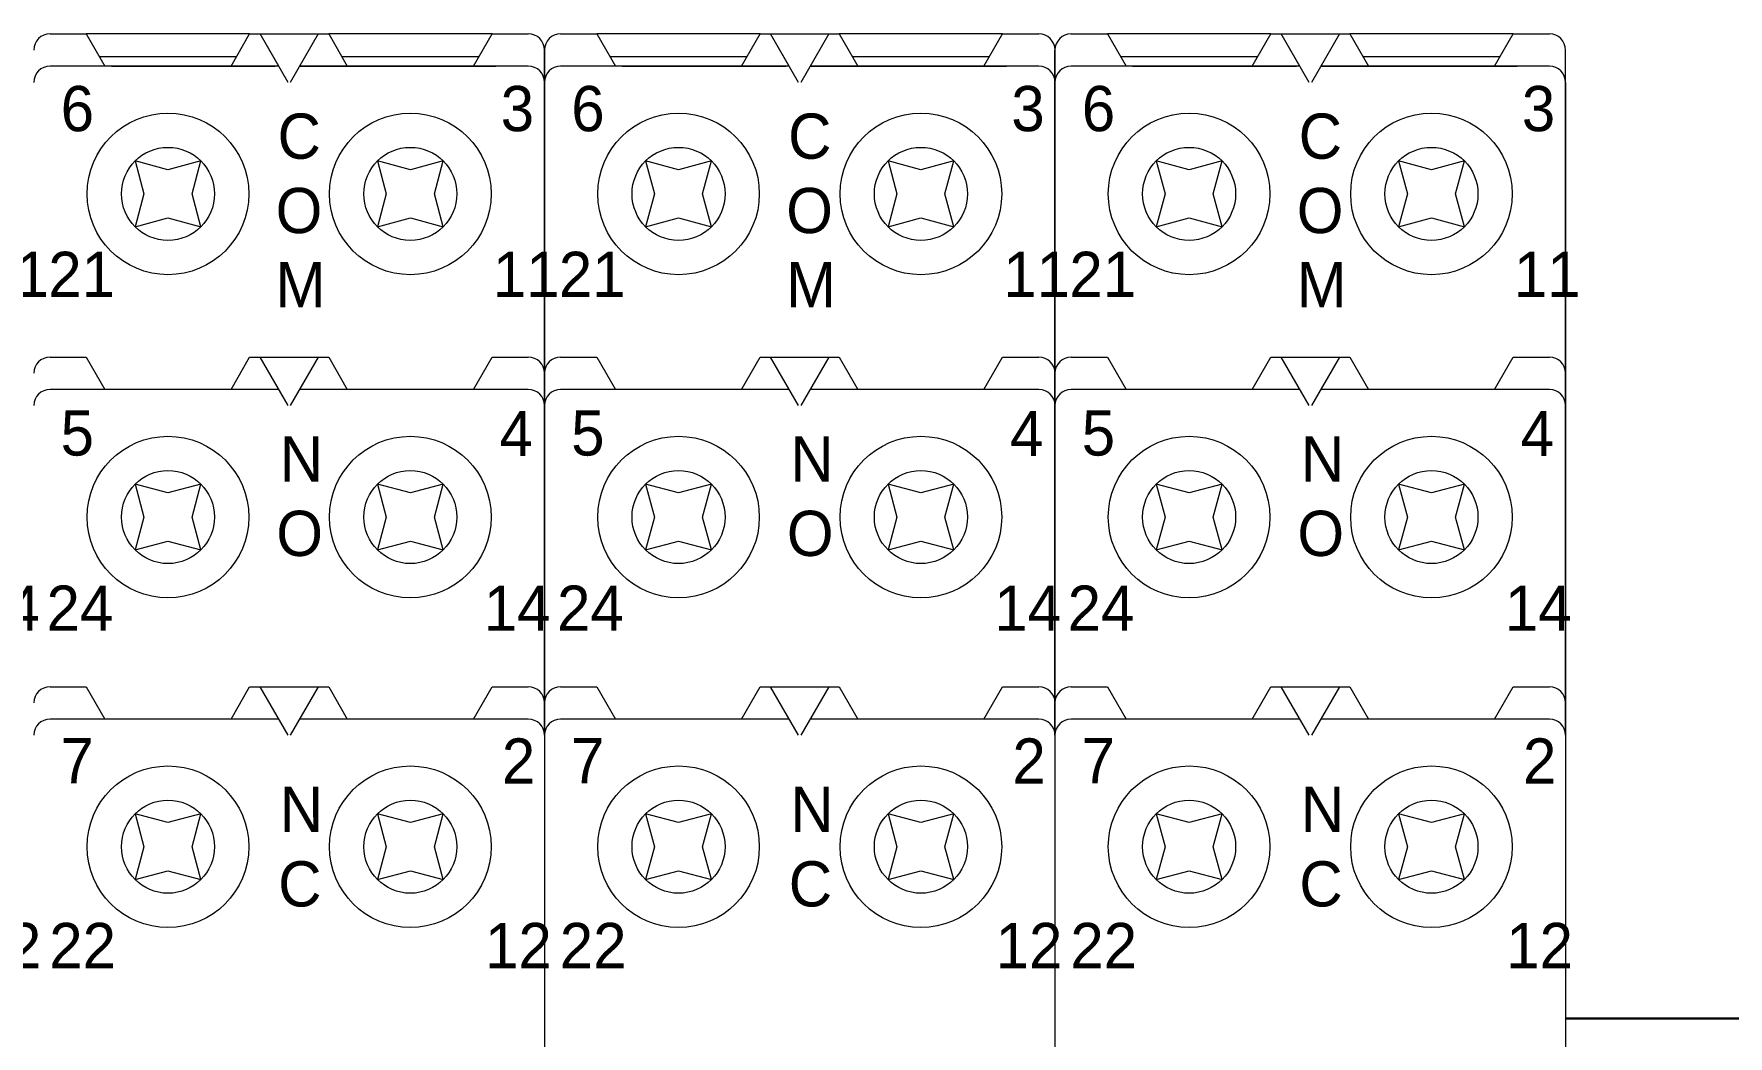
# Model space of a CAD drawing. Header units: millimetres. Extents: x -6000 to 26000, y -6000 to 26000.
# Drawn here: x 97.18 to 104.47, y -2349.94 to -2345.63 of the extents above; entities that cross this region are included whole.
import ezdxf

# ---------------------------------------------------------------- set-up
doc = ezdxf.new("R2010")
doc.units = ezdxf.units.MM
doc.header["$MEASUREMENT"] = 0
for name, color, linetype, lineweight in [('Чертеж и Рисунок_Ном._пера__1', 7, 'Continuous', 15), ('Чертеж и Рисунок_Ном._пера__21', 7, 'Continuous', 30), ('Чертеж и Рисунок_Ном._пера__7', 7, 'Continuous', 15)]:
    doc.layers.add(name, color=color, linetype=linetype, lineweight=lineweight)
doc.styles.add('СГЕНЕРИР_СТИЛЬ_3', font='arial.ttf')

msp = doc.modelspace()

# ---------------------------------------------------------------- linework, layer by layer
at = {"layer": 'Чертеж и Рисунок_Ном._пера__21', "color": 7, "linetype": 'Continuous', "lineweight": 30}
msp.add_line((103.7738, -2349.8678), (145.5238, -2349.8678), dxfattribs=at)
at = {"layer": 'Чертеж и Рисунок_Ном._пера__7', "color": 7, "linetype": 'Continuous', "lineweight": 15}
for p, q in [((97.2492, -2345.6291), (97.4054, -2345.6291)), ((98.1086, -2345.6291), (97.4054, -2345.6291)), ((97.4054, -2345.6291), (97.4857, -2345.7683)), ((98.0283, -2345.7683), (98.1086, -2345.6291)), ((98.1086, -2345.6291), (98.1535, -2345.6291)), ((98.1315, -2345.6291), (98.4258, -2345.6291)), ((98.2338, -2345.7683), (98.1535, -2345.6291)), ((98.274, -2345.8378), (98.1535, -2345.6291)), ((98.1535, -2345.6291), (98.4039, -2345.6291)), ((98.4039, -2345.6291), (98.2834, -2345.8378)), ((98.4039, -2345.6291), (98.4488, -2345.6291)), ((99.152, -2345.6291), (98.4488, -2345.6291)), ((98.4488, -2345.6291), (98.5291, -2345.7683)), ((99.0717, -2345.7683), (99.152, -2345.6291)), ((99.152, -2345.6291), (99.3081, -2345.6291)), ((99.4473, -2345.6291), (99.6034, -2345.6291)), ((100.3066, -2345.6291), (99.6034, -2345.6291)), ((99.6034, -2345.6291), (99.6838, -2345.7683)), ((100.2263, -2345.7683), (100.3066, -2345.6291)), ((100.3066, -2345.6291), (100.3515, -2345.6291)), ((100.3296, -2345.6291), (100.6239, -2345.6291)), ((100.4318, -2345.7683), (100.3515, -2345.6291)), ((100.472, -2345.8378), (100.3515, -2345.6291)), ((100.3515, -2345.6291), (100.6019, -2345.6291)), ((100.6019, -2345.6291), (100.4815, -2345.8378)), ((100.6019, -2345.6291), (100.6468, -2345.6291)), ((101.35, -2345.6291), (100.6468, -2345.6291)), ((100.6468, -2345.6291), (100.7271, -2345.7683)), ((101.2697, -2345.7683), (101.35, -2345.6291)), ((101.35, -2345.6291), (101.5062, -2345.6291)), ((101.6453, -2345.6291), (101.8015, -2345.6291)), ((102.5047, -2345.6291), (101.8015, -2345.6291)), ((101.8015, -2345.6291), (101.8818, -2345.7683)), ((102.4244, -2345.7683), (102.5047, -2345.6291)), ((102.5047, -2345.6291), (102.5496, -2345.6291)), ((102.5276, -2345.6291), (102.8219, -2345.6291)), ((102.6299, -2345.7683), (102.5496, -2345.6291)), ((102.67, -2345.8378), (102.5496, -2345.6291)), ((102.5496, -2345.6291), (102.8, -2345.6291)), ((102.8, -2345.6291), (102.6795, -2345.8378)), ((102.8, -2345.6291), (102.8449, -2345.6291)), ((103.548, -2345.6291), (102.8449, -2345.6291)), ((102.8449, -2345.6291), (102.9252, -2345.7683)), ((103.4677, -2345.7683), (103.548, -2345.6291)), ((103.548, -2345.6291), (103.7042, -2345.6291)), ((99.3777, -2345.8378), (99.3777, -2345.6987)), ((99.3777, -2345.6987), (99.3777, -2345.8378)), ((101.5757, -2345.8378), (101.5757, -2345.6987)), ((101.5757, -2345.6987), (101.5757, -2345.8378)), ((103.7738, -2345.8378), (103.7738, -2345.6987)), ((98.2338, -2345.7683), (97.2492, -2345.7683)), ((97.4616, -2345.7265), (98.0524, -2345.7265)), ((97.5136, -2345.7683), (98.2186, -2345.7683)), ((98.3236, -2345.7683), (99.169, -2345.7683)), ((99.3081, -2345.7683), (98.3236, -2345.7683)), ((98.3388, -2345.7683), (99.169, -2345.7683)), ((98.505, -2345.7265), (99.0957, -2345.7265)), ((100.4318, -2345.7683), (99.4473, -2345.7683)), ((99.6597, -2345.7265), (100.2504, -2345.7265)), ((99.7116, -2345.7683), (100.4166, -2345.7683)), ((100.5216, -2345.7683), (101.3671, -2345.7683)), ((101.5062, -2345.7683), (100.5216, -2345.7683)), ((100.5368, -2345.7683), (101.3671, -2345.7683)), ((100.703, -2345.7265), (101.2938, -2345.7265)), ((102.6299, -2345.7683), (101.6453, -2345.7683)), ((101.8577, -2345.7265), (102.4485, -2345.7265)), ((101.9096, -2345.7683), (102.6147, -2345.7683)), ((102.7196, -2345.7683), (103.5651, -2345.7683)), ((103.7042, -2345.7683), (102.7196, -2345.7683)), ((102.7349, -2345.7683), (103.5651, -2345.7683)), ((102.9011, -2345.7265), (103.4918, -2345.7265)), ((99.3777, -2345.8378), (99.3777, -2351.924)), ((99.3777, -2347.0899), (99.3777, -2345.8378)), ((99.3777, -2345.8378), (99.3777, -2351.924)), ((99.3777, -2345.8378), (99.3777, -2347.0899)), ((101.5757, -2345.8378), (101.5757, -2351.924)), ((101.5757, -2347.0899), (101.5757, -2345.8378)), ((101.5757, -2345.8378), (101.5757, -2351.924)), ((101.5757, -2345.8378), (101.5757, -2347.0899)), ((103.7738, -2345.8378), (103.7738, -2351.924)), ((103.7738, -2347.0899), (103.7738, -2345.8378)), ((97.6154, -2346.1761), (97.6533, -2346.3178)), ((97.757, -2346.2141), (97.6154, -2346.1761)), ((97.8987, -2346.1761), (97.757, -2346.2141)), ((97.8607, -2346.3178), (97.8987, -2346.1761)), ((98.8004, -2346.2141), (98.6587, -2346.1761)), ((98.6587, -2346.1761), (98.6967, -2346.3178)), ((98.942, -2346.1761), (98.8004, -2346.2141)), ((98.9041, -2346.3178), (98.942, -2346.1761)), ((99.8134, -2346.1761), (99.8513, -2346.3178)), ((99.955, -2346.2141), (99.8134, -2346.1761)), ((100.0967, -2346.1761), (99.955, -2346.2141)), ((100.0587, -2346.3178), (100.0967, -2346.1761)), ((100.9984, -2346.2141), (100.8568, -2346.1761)), ((100.8568, -2346.1761), (100.8947, -2346.3178)), ((101.1401, -2346.1761), (100.9984, -2346.2141)), ((101.1021, -2346.3178), (101.1401, -2346.1761)), ((102.0114, -2346.1761), (102.0494, -2346.3178)), ((102.1531, -2346.2141), (102.0114, -2346.1761)), ((102.2947, -2346.1761), (102.1531, -2346.2141)), ((102.2568, -2346.3178), (102.2947, -2346.1761)), ((103.1964, -2346.2141), (103.0548, -2346.1761)), ((103.0548, -2346.1761), (103.0928, -2346.3178)), ((103.3381, -2346.1761), (103.1964, -2346.2141)), ((103.3001, -2346.3178), (103.3381, -2346.1761)), ((97.6533, -2346.3178), (97.6154, -2346.4594)), ((97.8987, -2346.4594), (97.8607, -2346.3178)), ((98.6967, -2346.3178), (98.6587, -2346.4594)), ((98.942, -2346.4594), (98.9041, -2346.3178)), ((99.8513, -2346.3178), (99.8134, -2346.4594)), ((100.0967, -2346.4594), (100.0587, -2346.3178)), ((100.8947, -2346.3178), (100.8568, -2346.4594)), ((101.1401, -2346.4594), (101.1021, -2346.3178)), ((102.0494, -2346.3178), (102.0114, -2346.4594)), ((102.2947, -2346.4594), (102.2568, -2346.3178)), ((103.0928, -2346.3178), (103.0548, -2346.4594)), ((103.3381, -2346.4594), (103.3001, -2346.3178)), ((97.6154, -2346.4594), (97.757, -2346.4215)), ((97.757, -2346.4215), (97.8987, -2346.4594)), ((98.6587, -2346.4594), (98.8004, -2346.4215)), ((98.8004, -2346.4215), (98.942, -2346.4594)), ((99.8134, -2346.4594), (99.955, -2346.4215)), ((99.955, -2346.4215), (100.0967, -2346.4594)), ((100.8568, -2346.4594), (100.9984, -2346.4215)), ((100.9984, -2346.4215), (101.1401, -2346.4594)), ((102.0114, -2346.4594), (102.1531, -2346.4215)), ((102.1531, -2346.4215), (102.2947, -2346.4594)), ((103.0548, -2346.4594), (103.1964, -2346.4215)), ((103.1964, -2346.4215), (103.3381, -2346.4594)), ((97.2492, -2347.0203), (97.4054, -2347.0203)), ((97.4054, -2347.0203), (97.4857, -2347.1594)), ((98.0283, -2347.1594), (98.1086, -2347.0203)), ((98.1086, -2347.0203), (98.1535, -2347.0203)), ((98.274, -2347.229), (98.1535, -2347.0203)), ((98.1535, -2347.0203), (98.4039, -2347.0203)), ((98.4039, -2347.0203), (98.2834, -2347.229)), ((98.4039, -2347.0203), (98.4488, -2347.0203)), ((98.4488, -2347.0203), (98.5291, -2347.1594)), ((99.0717, -2347.1594), (99.152, -2347.0203)), ((99.152, -2347.0203), (99.3081, -2347.0203)), ((99.4473, -2347.0203), (99.6034, -2347.0203)), ((99.6034, -2347.0203), (99.6838, -2347.1594)), ((100.2263, -2347.1594), (100.3066, -2347.0203)), ((100.3066, -2347.0203), (100.3515, -2347.0203)), ((100.472, -2347.229), (100.3515, -2347.0203)), ((100.3515, -2347.0203), (100.6019, -2347.0203)), ((100.6019, -2347.0203), (100.4815, -2347.229)), ((100.6019, -2347.0203), (100.6468, -2347.0203)), ((100.6468, -2347.0203), (100.7271, -2347.1594)), ((101.2697, -2347.1594), (101.35, -2347.0203)), ((101.35, -2347.0203), (101.5062, -2347.0203)), ((101.6453, -2347.0203), (101.8015, -2347.0203)), ((101.8015, -2347.0203), (101.8818, -2347.1594)), ((102.4244, -2347.1594), (102.5047, -2347.0203)), ((102.5047, -2347.0203), (102.5496, -2347.0203)), ((102.67, -2347.229), (102.5496, -2347.0203)), ((102.5496, -2347.0203), (102.8, -2347.0203)), ((102.8, -2347.0203), (102.6795, -2347.229)), ((102.8, -2347.0203), (102.8449, -2347.0203)), ((102.8449, -2347.0203), (102.9252, -2347.1594)), ((103.4677, -2347.1594), (103.548, -2347.0203)), ((103.548, -2347.0203), (103.7042, -2347.0203)), ((99.3777, -2347.229), (99.3777, -2347.0899)), ((99.3777, -2347.0899), (99.3777, -2347.229)), ((101.5757, -2347.229), (101.5757, -2347.0899)), ((101.5757, -2347.0899), (101.5757, -2347.229)), ((103.7738, -2347.229), (103.7738, -2347.0899)), ((98.2338, -2347.1594), (97.2492, -2347.1594)), ((99.3081, -2347.1594), (98.3236, -2347.1594)), ((100.4318, -2347.1594), (99.4473, -2347.1594)), ((101.5062, -2347.1594), (100.5216, -2347.1594)), ((102.6299, -2347.1594), (101.6453, -2347.1594)), ((103.7042, -2347.1594), (102.7196, -2347.1594)), ((99.3777, -2348.5089), (99.3777, -2347.229)), ((99.3777, -2347.229), (99.3777, -2348.5089)), ((101.5757, -2348.5089), (101.5757, -2347.229)), ((101.5757, -2347.229), (101.5757, -2348.5089)), ((103.7738, -2348.5089), (103.7738, -2347.229)), ((97.6154, -2347.5673), (97.6533, -2347.7089)), ((97.757, -2347.6052), (97.6154, -2347.5673)), ((97.8987, -2347.5673), (97.757, -2347.6052)), ((97.8607, -2347.7089), (97.8987, -2347.5673)), ((98.6587, -2347.5673), (98.6967, -2347.7089)), ((98.8004, -2347.6052), (98.6587, -2347.5673)), ((98.942, -2347.5673), (98.8004, -2347.6052)), ((98.9041, -2347.7089), (98.942, -2347.5673)), ((99.8134, -2347.5673), (99.8513, -2347.7089)), ((99.955, -2347.6052), (99.8134, -2347.5673)), ((100.0967, -2347.5673), (99.955, -2347.6052)), ((100.0587, -2347.7089), (100.0967, -2347.5673)), ((100.8568, -2347.5673), (100.8947, -2347.7089)), ((100.9984, -2347.6052), (100.8568, -2347.5673)), ((101.1401, -2347.5673), (100.9984, -2347.6052)), ((101.1021, -2347.7089), (101.1401, -2347.5673)), ((102.0114, -2347.5673), (102.0494, -2347.7089)), ((102.1531, -2347.6052), (102.0114, -2347.5673)), ((102.2947, -2347.5673), (102.1531, -2347.6052)), ((102.2568, -2347.7089), (102.2947, -2347.5673)), ((103.0548, -2347.5673), (103.0928, -2347.7089)), ((103.1964, -2347.6052), (103.0548, -2347.5673)), ((103.3381, -2347.5673), (103.1964, -2347.6052)), ((103.3001, -2347.7089), (103.3381, -2347.5673)), ((97.6533, -2347.7089), (97.6154, -2347.8506)), ((97.8987, -2347.8506), (97.8607, -2347.7089)), ((98.6967, -2347.7089), (98.6587, -2347.8506)), ((98.942, -2347.8506), (98.9041, -2347.7089)), ((99.8513, -2347.7089), (99.8134, -2347.8506)), ((100.0967, -2347.8506), (100.0587, -2347.7089)), ((100.8947, -2347.7089), (100.8568, -2347.8506)), ((101.1401, -2347.8506), (101.1021, -2347.7089)), ((102.0494, -2347.7089), (102.0114, -2347.8506)), ((102.2947, -2347.8506), (102.2568, -2347.7089)), ((103.0928, -2347.7089), (103.0548, -2347.8506)), ((103.3381, -2347.8506), (103.3001, -2347.7089)), ((97.6154, -2347.8506), (97.757, -2347.8126)), ((97.757, -2347.8126), (97.8987, -2347.8506)), ((98.6587, -2347.8506), (98.8004, -2347.8126)), ((98.8004, -2347.8126), (98.942, -2347.8506)), ((99.8134, -2347.8506), (99.955, -2347.8126)), ((99.955, -2347.8126), (100.0967, -2347.8506)), ((100.8568, -2347.8506), (100.9984, -2347.8126)), ((100.9984, -2347.8126), (101.1401, -2347.8506)), ((102.0114, -2347.8506), (102.1531, -2347.8126)), ((102.1531, -2347.8126), (102.2947, -2347.8506)), ((103.0548, -2347.8506), (103.1964, -2347.8126)), ((103.1964, -2347.8126), (103.3381, -2347.8506)), ((97.2492, -2348.4393), (97.4054, -2348.4393)), ((97.4054, -2348.4393), (97.4857, -2348.5784)), ((98.0283, -2348.5784), (98.1086, -2348.4393)), ((98.1086, -2348.4393), (98.1535, -2348.4393)), ((98.274, -2348.648), (98.1535, -2348.4393)), ((98.1535, -2348.4393), (98.4039, -2348.4393)), ((98.4039, -2348.4393), (98.2834, -2348.648)), ((98.4039, -2348.4393), (98.4488, -2348.4393)), ((98.4488, -2348.4393), (98.5291, -2348.5784)), ((99.0717, -2348.5784), (99.152, -2348.4393)), ((99.152, -2348.4393), (99.3081, -2348.4393)), ((99.4473, -2348.4393), (99.6034, -2348.4393)), ((99.6034, -2348.4393), (99.6838, -2348.5784)), ((100.2263, -2348.5784), (100.3066, -2348.4393)), ((100.3066, -2348.4393), (100.3515, -2348.4393)), ((100.472, -2348.648), (100.3515, -2348.4393)), ((100.3515, -2348.4393), (100.6019, -2348.4393)), ((100.6019, -2348.4393), (100.4815, -2348.648)), ((100.6019, -2348.4393), (100.6468, -2348.4393)), ((100.6468, -2348.4393), (100.7271, -2348.5784)), ((101.2697, -2348.5784), (101.35, -2348.4393)), ((101.35, -2348.4393), (101.5062, -2348.4393)), ((101.6453, -2348.4393), (101.8015, -2348.4393)), ((101.8015, -2348.4393), (101.8818, -2348.5784)), ((102.4244, -2348.5784), (102.5047, -2348.4393)), ((102.5047, -2348.4393), (102.5496, -2348.4393)), ((102.67, -2348.648), (102.5496, -2348.4393)), ((102.5496, -2348.4393), (102.8, -2348.4393)), ((102.8, -2348.4393), (102.6795, -2348.648)), ((102.8, -2348.4393), (102.8449, -2348.4393)), ((102.8449, -2348.4393), (102.9252, -2348.5784)), ((103.4677, -2348.5784), (103.548, -2348.4393)), ((103.548, -2348.4393), (103.7042, -2348.4393)), ((99.3777, -2348.648), (99.3777, -2348.5089)), ((99.3777, -2348.5089), (99.3777, -2348.648)), ((101.5757, -2348.648), (101.5757, -2348.5089)), ((101.5757, -2348.5089), (101.5757, -2348.648)), ((103.7738, -2348.648), (103.7738, -2348.5089)), ((98.2338, -2348.5784), (97.2492, -2348.5784)), ((99.3081, -2348.5784), (98.3236, -2348.5784)), ((100.4318, -2348.5784), (99.4473, -2348.5784)), ((101.5062, -2348.5784), (100.5216, -2348.5784)), ((102.6299, -2348.5784), (101.6453, -2348.5784)), ((103.7042, -2348.5784), (102.7196, -2348.5784)), ((97.6154, -2348.9863), (97.6533, -2349.1279)), ((97.757, -2349.0242), (97.6154, -2348.9863)), ((97.8987, -2348.9863), (97.757, -2349.0242)), ((97.8607, -2349.1279), (97.8987, -2348.9863)), ((98.8004, -2349.0242), (98.6587, -2348.9863)), ((98.6587, -2348.9863), (98.6967, -2349.1279)), ((98.942, -2348.9863), (98.8004, -2349.0242)), ((98.9041, -2349.1279), (98.942, -2348.9863)), ((99.8134, -2348.9863), (99.8513, -2349.1279)), ((99.955, -2349.0242), (99.8134, -2348.9863)), ((100.0967, -2348.9863), (99.955, -2349.0242)), ((100.0587, -2349.1279), (100.0967, -2348.9863)), ((100.9984, -2349.0242), (100.8568, -2348.9863)), ((100.8568, -2348.9863), (100.8947, -2349.1279)), ((101.1401, -2348.9863), (100.9984, -2349.0242)), ((101.1021, -2349.1279), (101.1401, -2348.9863)), ((102.0114, -2348.9863), (102.0494, -2349.1279)), ((102.1531, -2349.0242), (102.0114, -2348.9863)), ((102.2947, -2348.9863), (102.1531, -2349.0242)), ((102.2568, -2349.1279), (102.2947, -2348.9863)), ((103.1964, -2349.0242), (103.0548, -2348.9863)), ((103.0548, -2348.9863), (103.0928, -2349.1279)), ((103.3381, -2348.9863), (103.1964, -2349.0242)), ((103.3001, -2349.1279), (103.3381, -2348.9863)), ((97.6533, -2349.1279), (97.6154, -2349.2696)), ((97.8987, -2349.2696), (97.8607, -2349.1279)), ((98.6967, -2349.1279), (98.6587, -2349.2696)), ((98.942, -2349.2696), (98.9041, -2349.1279)), ((99.8513, -2349.1279), (99.8134, -2349.2696)), ((100.0967, -2349.2696), (100.0587, -2349.1279)), ((100.8947, -2349.1279), (100.8568, -2349.2696)), ((101.1401, -2349.2696), (101.1021, -2349.1279)), ((102.0494, -2349.1279), (102.0114, -2349.2696)), ((102.2947, -2349.2696), (102.2568, -2349.1279)), ((103.0928, -2349.1279), (103.0548, -2349.2696)), ((103.3381, -2349.2696), (103.3001, -2349.1279)), ((97.6154, -2349.2696), (97.757, -2349.2316)), ((97.757, -2349.2316), (97.8987, -2349.2696)), ((98.6587, -2349.2696), (98.8004, -2349.2316)), ((98.8004, -2349.2316), (98.942, -2349.2696)), ((99.8134, -2349.2696), (99.955, -2349.2316)), ((99.955, -2349.2316), (100.0967, -2349.2696)), ((100.8568, -2349.2696), (100.9984, -2349.2316)), ((100.9984, -2349.2316), (101.1401, -2349.2696)), ((102.0114, -2349.2696), (102.1531, -2349.2316)), ((102.1531, -2349.2316), (102.2947, -2349.2696)), ((103.0548, -2349.2696), (103.1964, -2349.2316)), ((103.1964, -2349.2316), (103.3381, -2349.2696))]:
    msp.add_line(p, q, dxfattribs=at)
for centre, radius in [((97.757, -2346.3178), 0.3478), ((98.8004, -2346.3178), 0.3478), ((99.955, -2346.3178), 0.3478), ((100.9984, -2346.3178), 0.3478), ((102.1531, -2346.3178), 0.3478), ((103.1964, -2346.3178), 0.3478), ((97.757, -2346.3178), 0.2003), ((98.8004, -2346.3178), 0.2003), ((99.955, -2346.3178), 0.2003), ((100.9984, -2346.3178), 0.2003), ((102.1531, -2346.3178), 0.2003), ((103.1964, -2346.3178), 0.2003), ((97.757, -2347.7089), 0.3478), ((98.8004, -2347.7089), 0.3478), ((99.955, -2347.7089), 0.3478), ((100.9984, -2347.7089), 0.3478), ((102.1531, -2347.7089), 0.3478), ((103.1964, -2347.7089), 0.3478), ((97.757, -2347.7089), 0.2003), ((98.8004, -2347.7089), 0.2003), ((99.955, -2347.7089), 0.2003), ((100.9984, -2347.7089), 0.2003), ((102.1531, -2347.7089), 0.2003), ((103.1964, -2347.7089), 0.2003), ((97.757, -2349.1279), 0.3478), ((98.8004, -2349.1279), 0.3478), ((99.955, -2349.1279), 0.3478), ((100.9984, -2349.1279), 0.3478), ((102.1531, -2349.1279), 0.3478), ((103.1964, -2349.1279), 0.3478), ((97.757, -2349.1279), 0.2003), ((98.8004, -2349.1279), 0.2003), ((99.955, -2349.1279), 0.2003), ((100.9984, -2349.1279), 0.2003), ((102.1531, -2349.1279), 0.2003), ((103.1964, -2349.1279), 0.2003)]:
    msp.add_circle(centre, radius, dxfattribs=at)
for centre, start, end in [((97.2492, -2345.6987), 90, 180), ((99.3082, -2345.6987), 0, 90), ((99.4473, -2345.6987), 90, 180), ((101.5062, -2345.6987), 0, 90), ((101.6453, -2345.6987), 90, 180), ((103.7042, -2345.6987), 0, 90), ((97.2492, -2345.8378), 90, 180), ((99.3082, -2345.8378), 0, 90), ((99.4473, -2345.8378), 90, 180), ((101.5062, -2345.8378), 0, 90), ((101.6453, -2345.8378), 90, 180), ((103.7042, -2345.8378), 0, 90), ((97.2492, -2347.0899), 90, 180), ((99.3082, -2347.0899), 0, 90), ((99.4473, -2347.0899), 90, 180), ((101.5062, -2347.0899), 0, 90), ((101.6453, -2347.0899), 90, 180), ((103.7042, -2347.0899), 0, 90), ((97.2492, -2347.229), 90, 180), ((99.3082, -2347.229), 0, 90), ((99.4473, -2347.229), 90, 180), ((101.5062, -2347.229), 0, 90), ((101.6453, -2347.229), 90, 180), ((103.7042, -2347.229), 0, 90), ((97.2492, -2348.5089), 90, 180), ((99.3082, -2348.5089), 0, 90), ((99.4473, -2348.5089), 90, 180), ((101.5062, -2348.5089), 0, 90), ((101.6453, -2348.5089), 90, 180), ((103.7042, -2348.5089), 0, 90), ((97.2492, -2348.648), 90, 180), ((99.3082, -2348.648), 0, 90), ((99.4473, -2348.648), 90, 180), ((101.5062, -2348.648), 0, 90), ((101.6453, -2348.648), 90, 180), ((103.7042, -2348.648), 0, 90)]:
    msp.add_arc(centre, 0.0696, start, end, dxfattribs=at)

# ---------------------------------------------------------------- texts
at = {"layer": 'Чертеж и Рисунок_Ном._пера__1', "color": 7, "linetype": 'Continuous', "lineweight": 15, "char_height": 0.194763, "attachment_point": 7, "style": 'СГЕНЕРИР_СТИЛЬ_3'}
for s, insert in [('\\A1;{\\W0.950000x;\\pql;\\fArial|b0|i0|c204|p38;6}', (97.2951, -2346.0508)), ('\\A1;{\\W0.950000x;\\pql;\\fArial|b0|i0|c204|p38;3}', (99.1894, -2346.0508)), ('\\A1;{\\W0.950000x;\\pql;\\fArial|b0|i0|c204|p38;6}', (99.4932, -2346.0508)), ('\\A1;{\\W0.950000x;\\pql;\\fArial|b0|i0|c204|p38;3}', (101.3875, -2346.0508)), ('\\A1;{\\W0.950000x;\\pql;\\fArial|b0|i0|c204|p38;6}', (101.6912, -2346.0508)), ('\\A1;{\\W0.950000x;\\pql;\\fArial|b0|i0|c204|p38;3}', (103.5855, -2346.0508)), ('\\A1;{\\W0.950000x;\\pql;\\fArial|b0|i0|c204|p38;C}', (98.2287, -2346.1694)), ('\\A1;{\\W0.950000x;\\pql;\\fArial|b0|i0|c204|p38;C}', (100.4267, -2346.1694)), ('\\A1;{\\W0.950000x;\\pql;\\fArial|b0|i0|c204|p38;C}', (102.6248, -2346.1694)), ('\\A1;{\\W0.950000x;\\pql;\\fArial|b0|i0|c204|p38;O}', (98.2206, -2346.4895)), ('\\A1;{\\W0.950000x;\\pql;\\fArial|b0|i0|c204|p38;O}', (100.4186, -2346.4895)), ('\\A1;{\\W0.950000x;\\pql;\\fArial|b0|i0|c204|p38;O}', (102.6166, -2346.4895)), ('\\A1;{\\W0.950000x;\\pql;\\fArial|b0|i0|c204|p38;11}', (96.9571, -2346.7616)), ('\\A1;{\\W0.950000x;\\pql;\\fArial|b0|i0|c204|p38;21}', (97.2416, -2346.7616)), ('\\A1;{\\W0.950000x;\\pql;\\fArial|b0|i0|c204|p38;11}', (99.1552, -2346.7616)), ('\\A1;{\\W0.950000x;\\pql;\\fArial|b0|i0|c204|p38;21}', (99.4397, -2346.7616)), ('\\A1;{\\W0.950000x;\\pql;\\fArial|b0|i0|c204|p38;11}', (101.3532, -2346.7616)), ('\\A1;{\\W0.950000x;\\pql;\\fArial|b0|i0|c204|p38;21}', (101.6377, -2346.7616)), ('\\A1;{\\W0.950000x;\\pql;\\fArial|b0|i0|c204|p38;11}', (103.5512, -2346.7616)), ('\\A1;{\\W0.950000x;\\pql;\\fArial|b0|i0|c204|p38;M}', (98.2199, -2346.8061)), ('\\A1;{\\W0.950000x;\\pql;\\fArial|b0|i0|c204|p38;M}', (100.4179, -2346.8061)), ('\\A1;{\\W0.950000x;\\pql;\\fArial|b0|i0|c204|p38;M}', (102.616, -2346.8061)), ('\\A1;{\\W0.950000x;\\pql;\\fArial|b0|i0|c204|p38;5}', (97.2947, -2347.4469)), ('\\A1;{\\W0.950000x;\\pql;\\fArial|b0|i0|c204|p38;4}', (99.1843, -2347.4467)), ('\\A1;{\\W0.950000x;\\pql;\\fArial|b0|i0|c204|p38;5}', (99.4927, -2347.4469)), ('\\A1;{\\W0.950000x;\\pql;\\fArial|b0|i0|c204|p38;4}', (101.3823, -2347.4467)), ('\\A1;{\\W0.950000x;\\pql;\\fArial|b0|i0|c204|p38;5}', (101.6908, -2347.4469)), ('\\A1;{\\W0.950000x;\\pql;\\fArial|b0|i0|c204|p38;4}', (103.5803, -2347.4467)), ('\\A1;{\\W0.950000x;\\pql;\\fArial|b0|i0|c204|p38;N}', (98.2381, -2347.556)), ('\\A1;{\\W0.950000x;\\pql;\\fArial|b0|i0|c204|p38;N}', (100.4362, -2347.556)), ('\\A1;{\\W0.950000x;\\pql;\\fArial|b0|i0|c204|p38;N}', (102.6342, -2347.556)), ('\\A1;{\\W0.950000x;\\pql;\\fArial|b0|i0|c204|p38;O}', (98.2234, -2347.8792)), ('\\A1;{\\W0.950000x;\\pql;\\fArial|b0|i0|c204|p38;O}', (100.4214, -2347.8792)), ('\\A1;{\\W0.950000x;\\pql;\\fArial|b0|i0|c204|p38;O}', (102.6194, -2347.8792)), ('\\A1;{\\W0.950000x;\\pql;\\fArial|b0|i0|c204|p38;14}', (96.9182, -2348.1985)), ('\\A1;{\\W0.950000x;\\pql;\\fArial|b0|i0|c204|p38;24}', (97.234, -2348.1985)), ('\\A1;{\\W0.950000x;\\pql;\\fArial|b0|i0|c204|p38;14}', (99.1163, -2348.1985)), ('\\A1;{\\W0.950000x;\\pql;\\fArial|b0|i0|c204|p38;24}', (99.432, -2348.1985)), ('\\A1;{\\W0.950000x;\\pql;\\fArial|b0|i0|c204|p38;14}', (101.3143, -2348.1985)), ('\\A1;{\\W0.950000x;\\pql;\\fArial|b0|i0|c204|p38;24}', (101.6301, -2348.1985)), ('\\A1;{\\W0.950000x;\\pql;\\fArial|b0|i0|c204|p38;14}', (103.5123, -2348.1985)), ('\\A1;{\\W0.950000x;\\pql;\\fArial|b0|i0|c204|p38;7}', (97.294, -2348.8546)), ('\\A1;{\\W0.950000x;\\pql;\\fArial|b0|i0|c204|p38;2}', (99.1943, -2348.8563)), ('\\A1;{\\W0.950000x;\\pql;\\fArial|b0|i0|c204|p38;7}', (99.492, -2348.8546)), ('\\A1;{\\W0.950000x;\\pql;\\fArial|b0|i0|c204|p38;2}', (101.3923, -2348.8563)), ('\\A1;{\\W0.950000x;\\pql;\\fArial|b0|i0|c204|p38;7}', (101.6901, -2348.8546)), ('\\A1;{\\W0.950000x;\\pql;\\fArial|b0|i0|c204|p38;2}', (103.5904, -2348.8563)), ('\\A1;{\\W0.950000x;\\pql;\\fArial|b0|i0|c204|p38;N}', (98.2381, -2349.0648)), ('\\A1;{\\W0.950000x;\\pql;\\fArial|b0|i0|c204|p38;N}', (100.4362, -2349.0648)), ('\\A1;{\\W0.950000x;\\pql;\\fArial|b0|i0|c204|p38;N}', (102.6342, -2349.0648)), ('\\A1;{\\W0.950000x;\\pql;\\fArial|b0|i0|c204|p38;C}', (98.2315, -2349.3879)), ('\\A1;{\\W0.950000x;\\pql;\\fArial|b0|i0|c204|p38;C}', (100.4295, -2349.3879)), ('\\A1;{\\W0.950000x;\\pql;\\fArial|b0|i0|c204|p38;C}', (102.6276, -2349.3879)), ('\\A1;{\\W0.950000x;\\pql;\\fArial|b0|i0|c204|p38;12}', (96.924, -2349.6506)), ('\\A1;{\\W0.950000x;\\pql;\\fArial|b0|i0|c204|p38;22}', (97.2457, -2349.6506)), ('\\A1;{\\W0.950000x;\\pql;\\fArial|b0|i0|c204|p38;12}', (99.122, -2349.6506)), ('\\A1;{\\W0.950000x;\\pql;\\fArial|b0|i0|c204|p38;22}', (99.4437, -2349.6506)), ('\\A1;{\\W0.950000x;\\pql;\\fArial|b0|i0|c204|p38;12}', (101.32, -2349.6506)), ('\\A1;{\\W0.950000x;\\pql;\\fArial|b0|i0|c204|p38;22}', (101.6418, -2349.6506)), ('\\A1;{\\W0.950000x;\\pql;\\fArial|b0|i0|c204|p38;12}', (103.5181, -2349.6506))]:
    msp.add_mtext(s, dxfattribs=dict(at, insert=insert))

doc.saveas('drawing.dxf')
